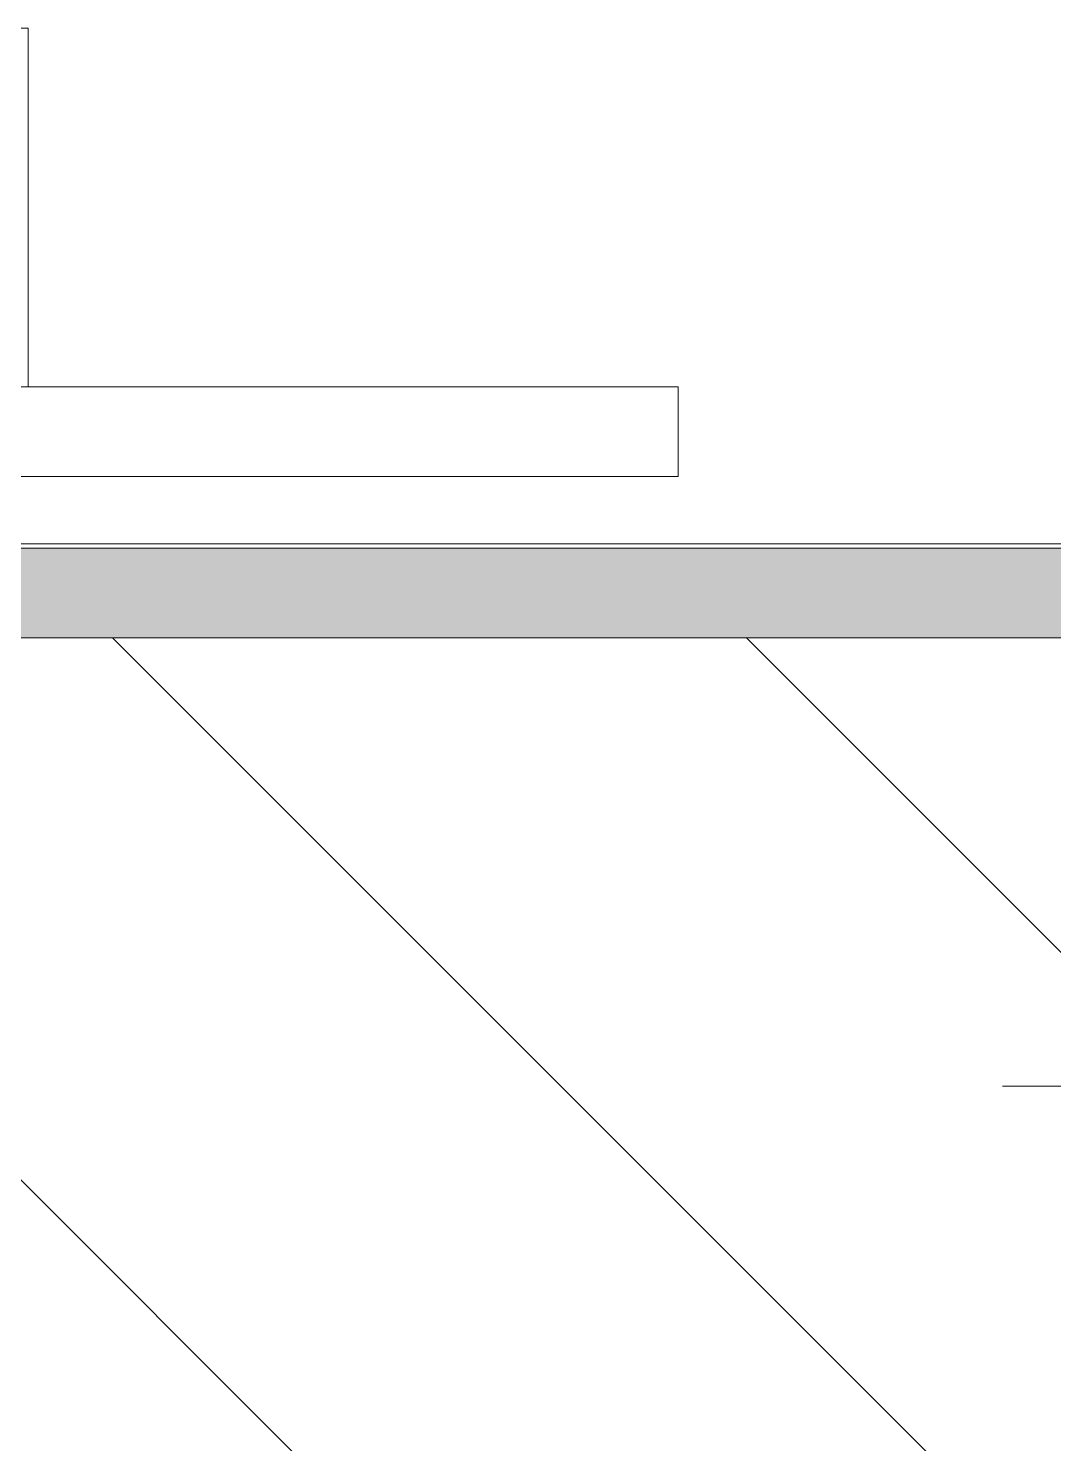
# Model space of a CAD drawing. Header units: millimetres. Extents: x -4185 to 186529, y -8553 to 29097.
# Drawn here: x 11597.5 to 11826.2, y 7720.2 to 8036 of the extents above; entities that cross this region are included whole.
import ezdxf

# ---------------------------------------------------------------- set-up
doc = ezdxf.new("R2010")
doc.units = ezdxf.units.MM
doc.linetypes.add('Осевая', pattern=[3175, 635, -476.25, 1587.5, -476.25])
for name, color, linetype, lineweight, true_color in [('A-WALL-1', 7, 'Continuous', 9, 0x3c3c3c), ('A-WALL-FNSH-1', 7, 'Continuous', 9, 0x3c3c3c), ('I-FURN-1', 7, 'Continuous', 9, 0xf0f0f0)]:
    doc.layers.add(name, color=color, linetype=linetype, lineweight=lineweight, true_color=true_color)
doc.layers.add('I-WALL', color=7, linetype='Continuous', lineweight=9)
doc.layers.add('Оси-2', color=7, linetype='Осевая', lineweight=9)

# ---------------------------------------------------------------- blocks, each defined once
blk = doc.blocks.new('Бизиборд лего - бизиборд 1_21б-32328682-План размещения напольных электротехнических лючков и розеток 1 этажа в осях 1-12')
at = {"layer": 'I-FURN-1'}
for p, q in [((1355, 100), (1245, 100)), ((1245, 100), (1355, 100)), ((1355, 20), (1355, 100)), ((1355, 100), (1355, 20)), ((1500, 20), (1000, 20)), ((1350, 20), (1355, 20)), ((1355, 20), (1350, 20)), ((1355, 20), (1390, 20)), ((1390, 20), (1390.34, 20)), ((1410, 20), (1390, 20)), ((1390, 20), (1410, 20)), ((1405, 20), (1390, 20)), ((1390, 20), (1400, 20)), ((1410, 20), (1390, 20)), ((1390, 20), (1410, 20)), ((1410, 20), (1390, 20)), ((1390, 20), (1397.41, 20)), ((1402.59, 20), (1390, 20)), ((1390, 20), (1410, 20)), ((1410, 20), (1390, 20)), ((1390, 20), (1410, 20)), ((1410, 20), (1390, 20)), ((1390, 20), (1410, 20)), ((1410, 20), (1390, 20)), ((1390, 20), (1390.34, 20)), ((1407.07, 20), (1390, 20)), ((1390, 20), (1410, 20)), ((1400, 20), (1390, 20)), ((1390, 20), (1410, 20)), ((1410, 20), (1390, 20)), ((1390, 20), (1410, 20)), ((1410, 20), (1390, 20)), ((1390, 20), (1395, 20)), ((1410, 20), (1390, 20)), ((1390, 20), (1410, 20)), ((1410, 20), (1390, 20)), ((1390, 20), (1395, 20)), ((1410, 20), (1390, 20)), ((1390, 20), (1410, 20)), ((1410, 20), (1390, 20)), ((1390, 20), (1410, 20)), ((1410, 20), (1390, 20)), ((1390, 20), (1410, 20)), ((1410, 20), (1390, 20)), ((1390, 20), (1410, 20)), ((1410, 20), (1390, 20)), ((1390, 20), (1410, 20)), ((1410, 20), (1390, 20)), ((1390, 20), (1410, 20)), ((1390.34, 20), (1390, 20)), ((1390, 20), (1397.41, 20)), ((1390.34, 20), (1390, 20)), ((1390, 20), (1410, 20)), ((1410, 20), (1390, 20)), ((1390, 20), (1410, 20)), ((1410, 20), (1390, 20)), ((1390, 20), (1410, 20)), ((1410, 20), (1390, 20)), ((1390, 20), (1410, 20)), ((1410, 20), (1390, 20)), ((1390, 20), (1395, 20)), ((1402.59, 20), (1390, 20)), ((1390.34, 20), (1391.34, 20)), ((1390.34, 20), (1391.34, 20)), ((1410, 20), (1390.34, 20)), ((1391.34, 20), (1390.34, 20)), ((1391.34, 20), (1395, 20)), ((1391.34, 20), (1392.93, 20)), ((1391.34, 20), (1392.93, 20)), ((1392.93, 20), (1391.34, 20)), ((1392.93, 20), (1397.41, 20)), ((1392.93, 20), (1395, 20)), ((1410, 20), (1392.93, 20)), ((1395, 20), (1397.41, 20)), ((1395, 20), (1410, 20)), ((1395, 20), (1410, 20)), ((1395, 20), (1402.59, 20)), ((1396.15, 20), (1406.66, 20)), ((1397.41, 20), (1400, 20)), ((1397.41, 20), (1409.66, 20)), ((1397.41, 20), (1400, 20)), ((1397.41, 20), (1410, 20)), ((1400, 20), (1402.59, 20)), ((1400, 20), (1410, 20)), ((1400, 20), (1402.59, 20)), ((1405, 20), (1400, 20)), ((1402.59, 20), (1405, 20)), ((1407.07, 20), (1402.59, 20)), ((1402.59, 20), (1409.66, 20)), ((1402.59, 20), (1410, 20)), ((1410, 20), (1402.59, 20)), ((1405, 20), (1410, 20)), ((1410, 20), (1405, 20)), ((1407.07, 20), (1405, 20)), ((1407.07, 20), (1408.66, 20)), ((1409.66, 20), (1407.07, 20)), ((1410, 20), (1407.07, 20)), ((1410, 20), (1407.07, 20)), ((1409.66, 20), (1410, 20)), ((1410, 20), (1409.66, 20)), ((1409.66, 20), (1410, 20)), ((1410, 20), (1450, 20)), ((1450, 20), (1462.59, 20)), ((1451.34, 20), (1450, 20)), ((1450, 20), (1451.34, 20)), ((1465, 20), (1450, 20)), ((1450, 20), (1460, 20)), ((1469.66, 20), (1450, 20)), ((1450, 20), (1465, 20)), ((1469.66, 20), (1450, 20)), ((1450, 20), (1460, 20)), ((1469.66, 20), (1450, 20)), ((1450, 20), (1469.66, 20)), ((1469.66, 20), (1450, 20)), ((1450, 20), (1469.66, 20)), ((1469.66, 20), (1450, 20)), ((1450, 20), (1469.66, 20)), ((1469.66, 20), (1450, 20)), ((1450, 20), (1462.59, 20)), ((1469.66, 20), (1450, 20)), ((1450, 20), (1469.66, 20)), ((1469.66, 20), (1450, 20)), ((1450, 20), (1469.66, 20)), ((1469.66, 20), (1450, 20)), ((1450, 20), (1469.66, 20)), ((1469.66, 20), (1450, 20)), ((1450, 20), (1457.41, 20)), ((1462.59, 20), (1450, 20)), ((1450, 20), (1469.66, 20)), ((1457.41, 20), (1450, 20)), ((1450, 20), (1469.66, 20)), ((1468.66, 20), (1450, 20)), ((1450, 20), (1469.66, 20)), ((1469.66, 20), (1450, 20)), ((1450, 20), (1469.66, 20)), ((1469.66, 20), (1450, 20)), ((1450, 20), (1451.34, 20)), ((1452.93, 20), (1450, 20)), ((1450, 20), (1469.66, 20)), ((1469.66, 20), (1450, 20)), ((1450, 20), (1457.41, 20)), ((1469.66, 20), (1450, 20)), ((1450, 20), (1450.34, 20)), ((1469.66, 20), (1450, 20)), ((1450, 20), (1450.34, 20)), ((1452.93, 20), (1450, 20)), ((1450, 20), (1450.34, 20)), ((1457.41, 20), (1450, 20)), ((1450, 20), (1469.66, 20)), ((1469.66, 20), (1450, 20)), ((1450, 20), (1469.66, 20)), ((1469.66, 20), (1450, 20)), ((1450, 20), (1469.66, 20)), ((1469.66, 20), (1450, 20)), ((1450, 20), (1470, 20)), ((1469.66, 20), (1450, 20)), ((1450.34, 20), (1451.34, 20)), ((1450.34, 20), (1452.93, 20)), ((1450.34, 20), (1460, 20)), ((1451.34, 20), (1452.93, 20)), ((1452.93, 20), (1451.34, 20)), ((1451.34, 20), (1460, 20)), ((1451.34, 20), (1452.93, 20)), ((1451.34, 20), (1452.93, 20)), ((1462.59, 20), (1452.93, 20)), ((1452.93, 20), (1469.66, 20)), ((1469.66, 20), (1452.93, 20)), ((1452.93, 20), (1455, 20)), ((1452.93, 20), (1457.41, 20)), ((1457.41, 20), (1452.93, 20)), ((1455, 20), (1459.2, 20)), ((1455, 20), (1457.41, 20)), ((1457.41, 20), (1469.66, 20)), ((1469.66, 20), (1457.41, 20)), ((1457.41, 20), (1469.66, 20)), ((1457.41, 20), (1460, 20)), ((1457.41, 20), (1460, 20)), ((1460, 20), (1457.41, 20)), ((1469.66, 20), (1457.41, 20)), ((1460, 20), (1464.45, 20)), ((1460, 20), (1468.66, 20)), ((1460, 20), (1469.66, 20)), ((1460, 20), (1469.66, 20)), ((1460, 20), (1462.59, 20)), ((1460, 20), (1462.59, 20)), ((1462.59, 20), (1460, 20)), ((1460, 20), (1469.66, 20)), ((1462.59, 20), (1465, 20)), ((1465, 20), (1462.59, 20)), ((1462.59, 20), (1469.66, 20)), ((1467.07, 20), (1462.59, 20)), ((1462.59, 20), (1465, 20)), ((1462.59, 20), (1467.07, 20)), ((1465, 20), (1462.59, 20)), ((1465, 20), (1468.66, 20)), ((1465, 20), (1467.07, 20)), ((1467.07, 20), (1465, 20)), ((1469.66, 20), (1465, 20)), ((1465, 20), (1469.66, 20)), ((1465, 20), (1467.07, 20)), ((1467.07, 20), (1465, 20)), ((1467.07, 20), (1468.66, 20)), ((1468.66, 20), (1467.07, 20)), ((1469.66, 20), (1467.07, 20)), ((1467.07, 20), (1469.66, 20)), ((1467.07, 20), (1469.66, 20)), ((1468.66, 20), (1467.07, 20)), ((1468.66, 20), (1469.66, 20)), ((1469.66, 20), (1468.66, 20)), ((1468.66, 20), (1469.66, 20)), ((1469.66, 20), (1468.66, 20)), ((1469.66, 20), (1468.66, 20)), ((1469.66, 20), (1469.74, 20)), ((1469.74, 20), (1469.66, 20)), ((1469.66, 20), (1469.74, 20)), ((1469.74, 20), (1469.66, 20)), ((1469.66, 20), (1469.74, 20)), ((1469.74, 20), (1469.66, 20)), ((1469.66, 20), (1469.74, 20)), ((1469.74, 20), (1469.66, 20)), ((1469.66, 20), (1469.74, 20)), ((1469.74, 20), (1469.66, 20)), ((1469.66, 20), (1469.74, 20)), ((1469.74, 20), (1469.66, 20)), ((1469.66, 20), (1469.74, 20)), ((1469.74, 20), (1469.66, 20)), ((1469.66, 20), (1469.74, 20)), ((1469.74, 20), (1469.66, 20)), ((1469.66, 20), (1469.74, 20)), ((1469.74, 20), (1469.66, 20)), ((1469.66, 20), (1469.74, 20)), ((1469.74, 20), (1469.66, 20)), ((1469.66, 20), (1469.74, 20)), ((1469.74, 20), (1469.66, 20)), ((1469.66, 20), (1469.74, 20)), ((1469.74, 20), (1469.66, 20)), ((1469.66, 20), (1469.74, 20)), ((1469.74, 20), (1469.66, 20)), ((1469.66, 20), (1469.74, 20)), ((1469.74, 20), (1469.66, 20)), ((1469.66, 20), (1469.74, 20)), ((1469.74, 20), (1469.66, 20)), ((1469.66, 20), (1469.74, 20)), ((1469.74, 20), (1469.66, 20)), ((1469.66, 20), (1469.74, 20)), ((1469.74, 20), (1469.66, 20)), ((1469.66, 20), (1469.74, 20)), ((1469.74, 20), (1469.66, 20)), ((1469.66, 20), (1469.74, 20)), ((1469.74, 20), (1469.66, 20)), ((1469.66, 20), (1469.74, 20)), ((1469.74, 20), (1469.66, 20)), ((1469.66, 20), (1469.74, 20)), ((1469.74, 20), (1469.66, 20)), ((1469.66, 20), (1469.74, 20)), ((1469.74, 20), (1469.66, 20)), ((1469.66, 20), (1469.74, 20)), ((1469.74, 20), (1469.66, 20)), ((1469.66, 20), (1469.74, 20)), ((1469.74, 20), (1469.66, 20)), ((1469.66, 20), (1469.74, 20)), ((1469.74, 20), (1469.66, 20)), ((1469.66, 20), (1469.74, 20)), ((1469.74, 20), (1469.66, 20)), ((1470, 20), (1469.66, 20)), ((1469.74, 20), (1470, 20)), ((1470, 20), (1469.74, 20)), ((1469.74, 20), (1470, 20)), ((1470, 20), (1469.74, 20)), ((1469.74, 20), (1470, 20)), ((1470, 20), (1469.74, 20)), ((1469.74, 20), (1470, 20)), ((1470, 20), (1469.74, 20)), ((1469.74, 20), (1470, 20)), ((1470, 20), (1469.74, 20)), ((1469.74, 20), (1470, 20)), ((1470, 20), (1469.74, 20)), ((1469.74, 20), (1470, 20)), ((1470, 20), (1469.74, 20)), ((1469.74, 20), (1470, 20)), ((1470, 20), (1469.74, 20)), ((1469.74, 20), (1470, 20)), ((1470, 20), (1469.74, 20)), ((1469.74, 20), (1470, 20)), ((1470, 20), (1469.74, 20)), ((1469.74, 20), (1470, 20)), ((1470, 20), (1469.74, 20)), ((1469.74, 20), (1470, 20)), ((1470, 20), (1469.74, 20)), ((1469.74, 20), (1470, 20)), ((1470, 20), (1469.74, 20)), ((1469.74, 20), (1470, 20)), ((1470, 20), (1469.74, 20)), ((1469.74, 20), (1470, 20)), ((1470, 20), (1469.74, 20)), ((1469.74, 20), (1470, 20)), ((1470, 20), (1469.74, 20)), ((1469.74, 20), (1470, 20)), ((1470, 20), (1469.74, 20)), ((1469.74, 20), (1470, 20)), ((1470, 20), (1469.74, 20)), ((1469.74, 20), (1470, 20)), ((1470, 20), (1469.74, 20)), ((1469.74, 20), (1470, 20)), ((1470, 20), (1469.74, 20)), ((1469.74, 20), (1470, 20)), ((1470, 20), (1469.74, 20)), ((1469.74, 20), (1470, 20)), ((1470, 20), (1469.74, 20)), ((1469.74, 20), (1470, 20)), ((1470, 20), (1469.74, 20)), ((1469.74, 20), (1470, 20)), ((1470, 20), (1469.74, 20)), ((1469.74, 20), (1470, 20)), ((1470, 20), (1469.74, 20)), ((1469.74, 20), (1470, 20)), ((1470, 20), (1469.74, 20)), ((1470, 20), (1500, 20)), ((1500, 0), (1500, 20)), ((1500, 20), (1500, 0)), ((1000, 0), (1500, 0)), ((1390, 0), (1350, 0)), ((1350, 0), (1390, 0)), ((1390, 0), (1350, 0)), ((1405, 0), (1390, 0)), ((1390, 0), (1410, 0)), ((1392.93, 0), (1390, 0)), ((1390, 0), (1410, 0)), ((1390.34, 0), (1390, 0)), ((1390, 0), (1400, 0)), ((1410, 0), (1390, 0)), ((1390, 0), (1410, 0)), ((1405, 0), (1390, 0)), ((1390, 0), (1410, 0)), ((1410, 0), (1390, 0)), ((1390, 0), (1410, 0)), ((1410, 0), (1390, 0)), ((1390, 0), (1410, 0)), ((1410, 0), (1390, 0)), ((1390, 0), (1402.59, 0)), ((1410, 0), (1390, 0)), ((1390, 0), (1410, 0)), ((1410, 0), (1390, 0)), ((1390, 0), (1410, 0)), ((1410, 0), (1390, 0)), ((1390, 0), (1410, 0)), ((1391.34, 0), (1390, 0)), ((1390, 0), (1410, 0)), ((1402.59, 0), (1390, 0)), ((1390, 0), (1410, 0)), ((1410, 0), (1390, 0)), ((1390, 0), (1410, 0)), ((1402.59, 0), (1390, 0)), ((1390, 0), (1410, 0)), ((1410, 0), (1390, 0)), ((1390, 0), (1410, 0)), ((1395, 0), (1390, 0)), ((1390, 0), (1409.66, 0)), ((1402.59, 0), (1390, 0)), ((1390, 0), (1395, 0)), ((1395, 0), (1390, 0)), ((1390, 0), (1410, 0)), ((1390.34, 0), (1390, 0)), ((1390, 0), (1405, 0)), ((1407.07, 0), (1390, 0)), ((1390, 0), (1410, 0)), ((1390.34, 0), (1390, 0)), ((1390, 0), (1390.34, 0)), ((1391.34, 0), (1390, 0)), ((1390, 0), (1395, 0)), ((1410, 0), (1390, 0)), ((1390, 0), (1410, 0)), ((1390.34, 0), (1390, 0)), ((1390, 0), (1395, 0)), ((1410, 0), (1390, 0)), ((1390, 0), (1410, 0)), ((1390.34, 0), (1390, 0)), ((1390, 0), (1410, 0)), ((1397.41, 0), (1390.34, 0)), ((1392.93, 0), (1390.34, 0)), ((1395, 0), (1390.34, 0)), ((1390.34, 0), (1391.34, 0)), ((1410, 0), (1390.34, 0)), ((1391.34, 0), (1390.34, 0)), ((1395, 0), (1391.34, 0)), ((1391.34, 0), (1395, 0)), ((1395, 0), (1391.34, 0)), ((1395, 0), (1391.34, 0)), ((1391.34, 0), (1392.93, 0)), ((1410, 0), (1391.34, 0)), ((1410, 0), (1391.34, 0)), ((1395, 0), (1392.93, 0)), ((1395, 0), (1392.93, 0)), ((1392.93, 0), (1395, 0)), ((1400, 0), (1395, 0)), ((1410, 0), (1395, 0)), ((1407.07, 0), (1395, 0)), ((1395, 0), (1408.66, 0)), ((1410, 0), (1395, 0)), ((1402.59, 0), (1395, 0)), ((1409.66, 0), (1395, 0)), ((1395, 0), (1397.41, 0)), ((1395, 0), (1410, 0)), ((1395, 0), (1407.07, 0)), ((1406.66, 0), (1396.15, 0)), ((1396.15, 0), (1406.66, 0)), ((1406.66, 0), (1396.15, 0)), ((1410, 0), (1397.41, 0)), ((1397.41, 0), (1400, 0)), ((1410, 0), (1400, 0)), ((1400, 0), (1410, 0)), ((1400, 0), (1402.59, 0)), ((1402.59, 0), (1410, 0)), ((1408.66, 0), (1402.59, 0)), ((1409.66, 0), (1402.59, 0)), ((1410, 0), (1402.59, 0)), ((1408.66, 0), (1402.59, 0)), ((1402.59, 0), (1405, 0)), ((1407.07, 0), (1405, 0)), ((1410, 0), (1405, 0)), ((1405, 0), (1407.07, 0)), ((1405, 0), (1407.07, 0)), ((1408.66, 0), (1407.07, 0)), ((1407.07, 0), (1408.66, 0)), ((1408.66, 0), (1407.07, 0)), ((1408.66, 0), (1407.07, 0)), ((1410, 0), (1407.07, 0)), ((1407.07, 0), (1408.66, 0)), ((1409.66, 0), (1407.07, 0)), ((1407.07, 0), (1408.66, 0)), ((1407.07, 0), (1409.66, 0)), ((1410, 0), (1408.66, 0)), ((1410, 0), (1408.66, 0)), ((1408.66, 0), (1409.66, 0)), ((1409.66, 0), (1408.66, 0)), ((1408.66, 0), (1410, 0)), ((1408.66, 0), (1410, 0)), ((1410, 0), (1409.66, 0)), ((1409.66, 0), (1410, 0)), ((1409.66, 0), (1410, 0)), ((1410, 0), (1409.66, 0)), ((1410, 0), (1409.66, 0)), ((1410, 0), (1409.66, 0)), ((1409.66, 0), (1410, 0)), ((1450, 0), (1410, 0)), ((1410, 0), (1450, 0)), ((1450, 0), (1410, 0)), ((1467.07, 0), (1450, 0)), ((1450, 0), (1450.34, 0)), ((1467.07, 0), (1450, 0)), ((1450, 0), (1467.07, 0)), ((1467.07, 0), (1450, 0)), ((1450, 0), (1467.07, 0)), ((1467.07, 0), (1450, 0)), ((1450, 0), (1450.34, 0)), ((1467.07, 0), (1450, 0)), ((1450, 0), (1467.07, 0)), ((1467.07, 0), (1450, 0)), ((1450, 0), (1467.07, 0)), ((1467.07, 0), (1450, 0)), ((1450, 0), (1467.07, 0)), ((1467.07, 0), (1450, 0)), ((1450, 0), (1467.07, 0)), ((1467.07, 0), (1450, 0)), ((1450, 0), (1467.07, 0)), ((1467.07, 0), (1450, 0)), ((1450, 0), (1467.07, 0)), ((1467.07, 0), (1450, 0)), ((1450, 0), (1467.07, 0)), ((1467.07, 0), (1450, 0)), ((1450, 0), (1467.07, 0)), ((1450.34, 0), (1450, 0)), ((1450, 0), (1467.07, 0)), ((1467.07, 0), (1450, 0)), ((1450, 0), (1467.07, 0)), ((1467.07, 0), (1450, 0)), ((1450, 0), (1467.07, 0)), ((1467.07, 0), (1450, 0)), ((1450, 0), (1467.07, 0)), ((1467.07, 0), (1450, 0)), ((1450, 0), (1467.07, 0)), ((1451.34, 0), (1450, 0)), ((1450, 0), (1467.07, 0)), ((1467.07, 0), (1450, 0)), ((1450, 0), (1467.07, 0)), ((1467.07, 0), (1450, 0)), ((1450, 0), (1467.07, 0)), ((1467.07, 0), (1450, 0)), ((1450, 0), (1467.07, 0)), ((1460, 0), (1450, 0)), ((1450, 0), (1460, 0)), ((1467.07, 0), (1450, 0)), ((1450, 0), (1467.07, 0)), ((1467.07, 0), (1450, 0)), ((1450, 0), (1455, 0)), ((1455, 0), (1450, 0)), ((1450, 0), (1457.41, 0)), ((1467.07, 0), (1450, 0)), ((1450, 0), (1467.07, 0)), ((1470, 0), (1450, 0)), ((1450, 0), (1470, 0)), ((1450.34, 0), (1451.34, 0)), ((1450.34, 0), (1451.34, 0)), ((1467.07, 0), (1450.34, 0)), ((1459.2, 0), (1451.34, 0)), ((1451.34, 0), (1459.2, 0)), ((1459.2, 0), (1451.34, 0)), ((1451.34, 0), (1455, 0)), ((1451.34, 0), (1452.93, 0)), ((1467.07, 0), (1451.34, 0)), ((1452.93, 0), (1462.59, 0)), ((1455, 0), (1460, 0)), ((1455, 0), (1465, 0)), ((1467.07, 0), (1455, 0)), ((1457.41, 0), (1460, 0)), ((1464.45, 0), (1460, 0)), ((1460, 0), (1464.45, 0)), ((1464.45, 0), (1460, 0)), ((1460, 0), (1467.07, 0)), ((1462.59, 0), (1460, 0)), ((1460, 0), (1467.07, 0)), ((1460, 0), (1462.59, 0)), ((1462.59, 0), (1467.07, 0)), ((1465, 0), (1462.59, 0)), ((1462.59, 0), (1465, 0)), ((1467.07, 0), (1465, 0)), ((1465, 0), (1467.07, 0)), ((1467.07, 0), (1465, 0)), ((1467.07, 0), (1465, 0)), ((1465, 0), (1467.07, 0)), ((1465, 0), (1467.07, 0)), ((1467.08, 0), (1467.07, 0)), ((1467.07, 0), (1467.08, 0)), ((1467.08, 0), (1467.07, 0)), ((1467.07, 0), (1467.08, 0)), ((1467.08, 0), (1467.07, 0)), ((1467.07, 0), (1467.08, 0)), ((1467.08, 0), (1467.07, 0)), ((1467.07, 0), (1467.08, 0)), ((1467.08, 0), (1467.07, 0)), ((1467.07, 0), (1467.08, 0)), ((1467.08, 0), (1467.07, 0)), ((1467.07, 0), (1467.08, 0)), ((1467.08, 0), (1467.07, 0)), ((1467.07, 0), (1467.08, 0)), ((1467.08, 0), (1467.07, 0)), ((1467.07, 0), (1467.08, 0)), ((1467.08, 0), (1467.07, 0)), ((1467.07, 0), (1467.08, 0)), ((1467.08, 0), (1467.07, 0)), ((1467.07, 0), (1467.08, 0)), ((1467.08, 0), (1467.07, 0)), ((1467.07, 0), (1467.08, 0)), ((1467.08, 0), (1467.07, 0)), ((1467.07, 0), (1467.08, 0)), ((1467.08, 0), (1467.07, 0)), ((1467.07, 0), (1467.08, 0)), ((1467.08, 0), (1467.07, 0)), ((1467.07, 0), (1467.08, 0)), ((1467.08, 0), (1467.07, 0)), ((1467.07, 0), (1467.08, 0)), ((1467.08, 0), (1467.07, 0)), ((1467.07, 0), (1467.08, 0)), ((1467.08, 0), (1467.07, 0)), ((1467.07, 0), (1467.08, 0)), ((1467.08, 0), (1467.07, 0)), ((1467.07, 0), (1467.08, 0)), ((1467.08, 0), (1467.07, 0)), ((1467.07, 0), (1467.08, 0)), ((1467.08, 0), (1467.07, 0)), ((1467.07, 0), (1467.08, 0)), ((1467.08, 0), (1467.07, 0)), ((1467.07, 0), (1467.08, 0)), ((1467.08, 0), (1467.07, 0)), ((1467.07, 0), (1467.08, 0)), ((1467.08, 0), (1467.07, 0)), ((1467.07, 0), (1467.08, 0)), ((1467.08, 0), (1467.07, 0)), ((1467.07, 0), (1467.08, 0)), ((1467.08, 0), (1467.07, 0)), ((1467.07, 0), (1467.08, 0)), ((1467.08, 0), (1467.07, 0)), ((1467.07, 0), (1467.08, 0)), ((1468.66, 0), (1467.08, 0)), ((1467.08, 0), (1468.66, 0)), ((1468.66, 0), (1467.08, 0)), ((1469.66, 0), (1467.08, 0)), ((1467.08, 0), (1469.66, 0)), ((1469.66, 0), (1467.08, 0)), ((1467.08, 0), (1469.66, 0)), ((1469.66, 0), (1467.08, 0)), ((1467.08, 0), (1469.66, 0)), ((1469.66, 0), (1467.08, 0)), ((1467.08, 0), (1469.66, 0)), ((1469.66, 0), (1467.08, 0)), ((1467.08, 0), (1469.66, 0)), ((1469.66, 0), (1467.08, 0)), ((1467.08, 0), (1469.66, 0)), ((1469.66, 0), (1467.08, 0)), ((1467.08, 0), (1469.66, 0)), ((1469.66, 0), (1467.08, 0)), ((1467.08, 0), (1469.66, 0)), ((1469.66, 0), (1467.08, 0)), ((1467.08, 0), (1469.66, 0)), ((1469.66, 0), (1467.08, 0)), ((1467.08, 0), (1469.66, 0)), ((1469.66, 0), (1467.08, 0)), ((1467.08, 0), (1469.66, 0)), ((1469.66, 0), (1467.08, 0)), ((1467.08, 0), (1469.66, 0)), ((1469.66, 0), (1467.08, 0)), ((1467.08, 0), (1469.66, 0)), ((1469.66, 0), (1467.08, 0)), ((1467.08, 0), (1469.66, 0)), ((1469.66, 0), (1467.08, 0)), ((1467.08, 0), (1469.66, 0)), ((1469.66, 0), (1467.08, 0)), ((1467.08, 0), (1469.66, 0)), ((1469.66, 0), (1467.08, 0)), ((1467.08, 0), (1469.66, 0)), ((1469.66, 0), (1467.08, 0)), ((1467.08, 0), (1469.66, 0)), ((1469.66, 0), (1467.08, 0)), ((1467.08, 0), (1469.66, 0)), ((1468.66, 0), (1467.08, 0)), ((1467.08, 0), (1469.66, 0)), ((1469.66, 0), (1467.08, 0)), ((1467.08, 0), (1469.66, 0)), ((1469.66, 0), (1467.08, 0)), ((1467.08, 0), (1469.66, 0)), ((1469.66, 0), (1467.08, 0)), ((1467.08, 0), (1469.66, 0)), ((1469.66, 0), (1467.08, 0)), ((1467.08, 0), (1469.66, 0)), ((1468.66, 0), (1467.08, 0)), ((1467.08, 0), (1469.66, 0)), ((1469.66, 0), (1467.08, 0)), ((1467.08, 0), (1469.66, 0)), ((1469.66, 0), (1468.66, 0)), ((1469.66, 0), (1468.66, 0)), ((1469.74, 0), (1469.66, 0)), ((1469.66, 0), (1469.74, 0)), ((1469.74, 0), (1469.66, 0)), ((1469.66, 0), (1469.74, 0)), ((1469.74, 0), (1469.66, 0)), ((1469.66, 0), (1469.74, 0)), ((1469.74, 0), (1469.66, 0)), ((1469.66, 0), (1469.74, 0)), ((1469.74, 0), (1469.66, 0)), ((1469.66, 0), (1469.74, 0)), ((1469.74, 0), (1469.66, 0)), ((1469.66, 0), (1469.74, 0)), ((1469.74, 0), (1469.66, 0)), ((1469.66, 0), (1469.74, 0)), ((1469.74, 0), (1469.66, 0)), ((1469.66, 0), (1469.74, 0)), ((1469.74, 0), (1469.66, 0)), ((1469.66, 0), (1469.74, 0)), ((1469.74, 0), (1469.66, 0)), ((1469.66, 0), (1469.74, 0)), ((1469.74, 0), (1469.66, 0)), ((1469.66, 0), (1469.74, 0)), ((1469.74, 0), (1469.66, 0)), ((1469.66, 0), (1469.74, 0)), ((1469.74, 0), (1469.66, 0)), ((1469.66, 0), (1469.74, 0)), ((1469.74, 0), (1469.66, 0)), ((1469.66, 0), (1469.74, 0)), ((1469.74, 0), (1469.66, 0)), ((1469.66, 0), (1469.74, 0)), ((1469.74, 0), (1469.66, 0)), ((1469.66, 0), (1469.74, 0)), ((1469.74, 0), (1469.66, 0)), ((1469.66, 0), (1469.74, 0)), ((1469.74, 0), (1469.66, 0)), ((1469.66, 0), (1469.74, 0)), ((1469.74, 0), (1469.66, 0)), ((1469.66, 0), (1469.74, 0)), ((1469.74, 0), (1469.66, 0)), ((1469.66, 0), (1469.74, 0)), ((1469.74, 0), (1469.66, 0)), ((1469.66, 0), (1469.74, 0)), ((1469.74, 0), (1469.66, 0)), ((1469.66, 0), (1469.74, 0)), ((1469.74, 0), (1469.66, 0)), ((1469.66, 0), (1469.74, 0)), ((1469.74, 0), (1469.66, 0)), ((1469.66, 0), (1469.74, 0)), ((1469.74, 0), (1469.66, 0)), ((1469.66, 0), (1469.74, 0)), ((1469.74, 0), (1469.66, 0)), ((1469.66, 0), (1469.74, 0)), ((1470, 0), (1469.74, 0)), ((1469.74, 0), (1470, 0)), ((1470, 0), (1469.74, 0)), ((1469.74, 0), (1470, 0)), ((1470, 0), (1469.74, 0)), ((1469.74, 0), (1470, 0)), ((1470, 0), (1469.74, 0)), ((1469.74, 0), (1470, 0)), ((1470, 0), (1469.74, 0)), ((1469.74, 0), (1470, 0)), ((1470, 0), (1469.74, 0)), ((1469.74, 0), (1470, 0)), ((1470, 0), (1469.74, 0)), ((1469.74, 0), (1470, 0)), ((1470, 0), (1469.74, 0)), ((1469.74, 0), (1470, 0)), ((1470, 0), (1469.74, 0)), ((1469.74, 0), (1470, 0)), ((1470, 0), (1469.74, 0)), ((1469.74, 0), (1470, 0)), ((1470, 0), (1469.74, 0)), ((1469.74, 0), (1470, 0)), ((1470, 0), (1469.74, 0)), ((1469.74, 0), (1470, 0)), ((1470, 0), (1469.74, 0)), ((1469.74, 0), (1470, 0)), ((1470, 0), (1469.74, 0)), ((1469.74, 0), (1470, 0)), ((1470, 0), (1469.74, 0)), ((1469.74, 0), (1470, 0)), ((1470, 0), (1469.74, 0)), ((1469.74, 0), (1470, 0)), ((1470, 0), (1469.74, 0)), ((1469.74, 0), (1470, 0)), ((1470, 0), (1469.74, 0)), ((1469.74, 0), (1470, 0)), ((1470, 0), (1469.74, 0)), ((1469.74, 0), (1470, 0)), ((1470, 0), (1469.74, 0)), ((1469.74, 0), (1470, 0)), ((1470, 0), (1469.74, 0)), ((1469.74, 0), (1470, 0)), ((1470, 0), (1469.74, 0)), ((1469.74, 0), (1470, 0)), ((1470, 0), (1469.74, 0)), ((1469.74, 0), (1470, 0)), ((1470, 0), (1469.74, 0)), ((1469.74, 0), (1470, 0)), ((1470, 0), (1469.74, 0)), ((1469.74, 0), (1470, 0)), ((1470, 0), (1469.74, 0)), ((1469.74, 0), (1470, 0)), ((1500, 0), (1470, 0)), ((1470, 0), (1500, 0)), ((1500, 0), (1470, 0))]:
    blk.add_line(p, q, dxfattribs=at)

msp = doc.modelspace()

# ---------------------------------------------------------------- hatches: boundary and pattern name
at = {"layer": 'I-WALL'}
h = msp.add_hatch(dxfattribs=at)
h.set_pattern_fill('FP_84', color=256, style=0, pattern_type=2)
h.set_pattern_definition([(0, (0, 0), (121.92, 30.48), [10.058, -81.382, 10.058, -81.382, -487.68]), (0, (0, 0), (121.92, 30.48), [-182.88, 10.058, -172.822, 10.058, -81.382, -213.36]), (0, (0, 0), (121.92, 30.48), [-457.2, 10.058, -50.902, 10.058, -142.342]), (120, (45.72, 15.24), (-87.356454, 90.34582), [10.058, -81.382, 10.058, -81.382, -487.68]), (120, (45.72, 15.24), (-87.356454, 90.34582), [-182.88, 10.058, -172.822, 10.058, -81.382, -213.36]), (120, (45.72, 15.24), (-87.356454, 90.34582), [-457.2, 10.058, -50.902, 10.058, -142.342]), (240, (60.96, 76.2), (-34.563546, -120.82582), [10.058, -81.382, 10.058, -81.382, -487.68]), (240, (60.96, 76.2), (-34.563546, -120.82582), [-182.88, 10.058, -172.822, 10.058, -81.382, -213.36]), (240, (60.96, 76.2), (-34.563546, -120.82582), [-457.2, 10.058, -50.902, 10.058, -142.342])])
h.paths.add_polyline_path([(12760, 7900), (12760, 7920), (7660, 7920), (7660, 7900), (12363.68, 7900)])
h = msp.add_hatch(dxfattribs=at)
h.set_pattern_fill('FP_18', color=256, style=0, pattern_type=2)
h.set_pattern_definition([(135, (0, 0), (-70.7107, -70.7107), [])])
h.paths.add_polyline_path([(8260, 7700), (12160, 7700), (12160, 7900), (8260, 7900)])

# ---------------------------------------------------------------- linework, layer by layer
at = {"layer": 'A-WALL-1'}
msp.add_line((12160, 7900), (8260, 7900), dxfattribs=at)
at = {"layer": 'A-WALL-FNSH-1'}
for p, q in [((12825, 7921), (7660, 7921)), ((7660, 7920), (12825, 7920))]:
    msp.add_line(p, q, dxfattribs=at)
at = {"layer": 'Оси-2'}
msp.add_line((-885.17, 7800), (36057, 7800), dxfattribs=at)

# ---------------------------------------------------------------- block references
at = {"layer": 'I-FURN-1'}
msp.add_blockref('Бизиборд лего - бизиборд 1_21б-32328682-План размещения напольных электротехнических лючков и розеток 1 этажа в осях 1-12', (10242.5, 7936), dxfattribs=at)

doc.saveas('drawing.dxf')
